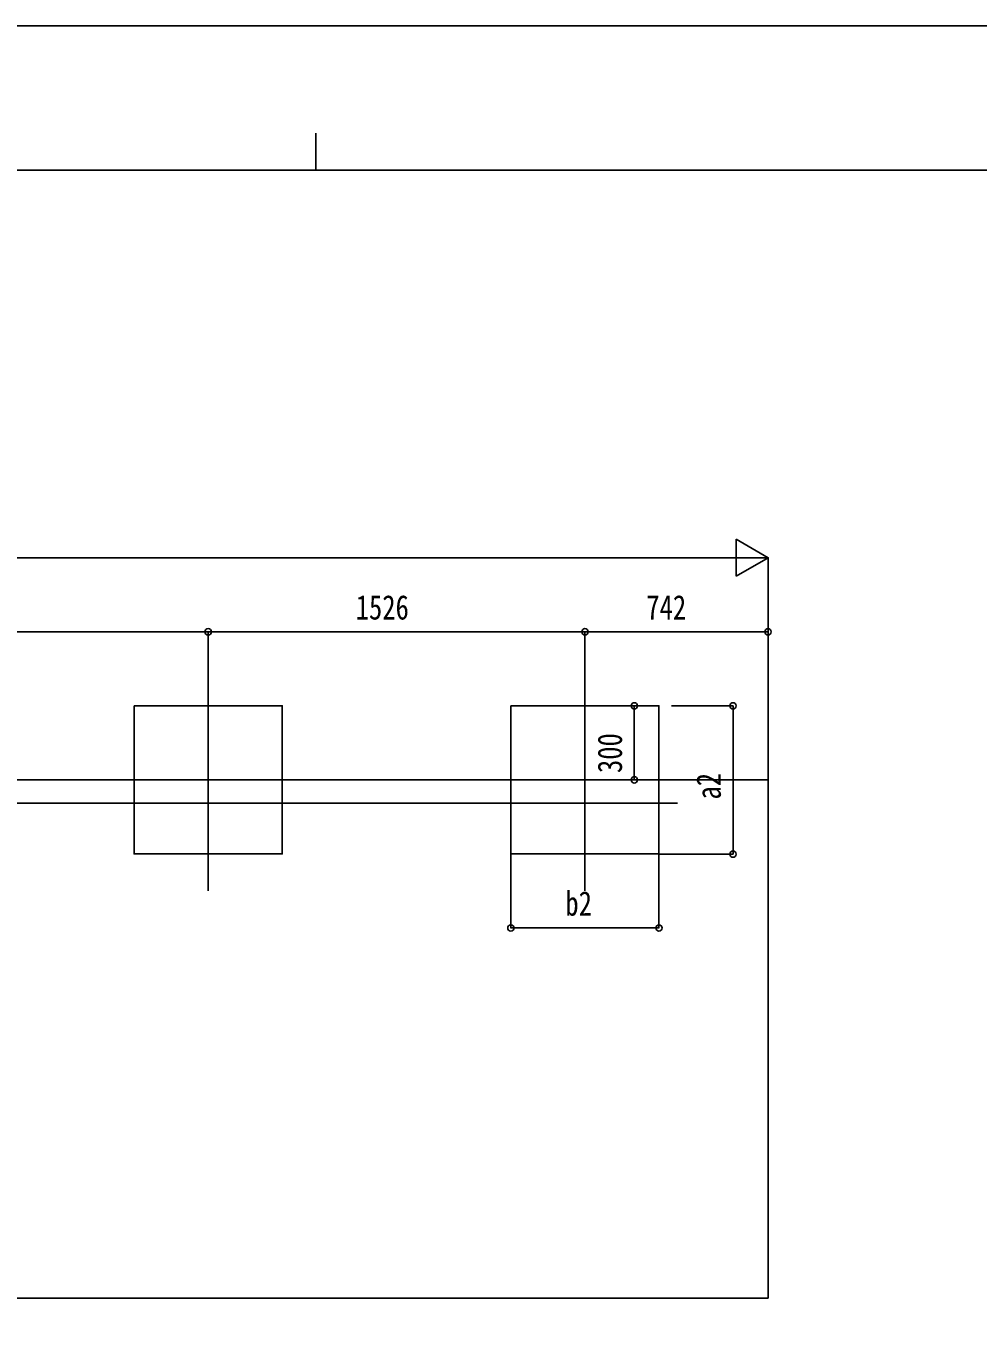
# Model space of a CAD drawing. Units: millimetres, scale not verified. Extents: x -12615 to 12615, y -8910 to 8910.
# Drawn here: x -1190 to 2668, y 3666 to 8910 of the extents above; entities that cross this region are included whole.
import ezdxf
from ezdxf.enums import TextEntityAlignment as Align

# ---------------------------------------------------------------- set-up
doc = ezdxf.new("R2010")
doc.units = ezdxf.units.MM
doc.header["$LTSCALE"] = 50
for name, color, linetype in [('0-3_YKK_12', 2, 'Continuous'), ('0-5_YKK_A1', 4, 'Continuous'), ('0-6_YKK_D', 6, 'Continuous'), ('0-7_YKK_ZWAK', 7, 'Continuous')]:
    doc.layers.add(name, color=color, linetype=linetype)
doc.styles.add('ＭＳ ゴシック', font='')
doc.styles.get('ＭＳ ゴシック').set_extended_font_data('MS Gothic')

msp = doc.modelspace()

# ---------------------------------------------------------------- linework, layer by layer
at = {"layer": '0-3_YKK_12'}
for p, q in [((-451.24, 6236.11), (-451.24, 5404.85)), ((1074.76, 6236.11), (1074.76, 5404.85)), ((-5503.04, 5760.85), (1449.96, 5760.85))]:
    msp.add_line(p, q, dxfattribs=at)
at = {"layer": '0-5_YKK_A1'}
for p, q in [((-6196.24, 5854.85), (1816.76, 5854.85)), ((1816.76, 5854.85), (1816.76, 3754.85)), ((1816.76, 3754.85), (-6196.24, 3754.85))]:
    msp.add_line(p, q, dxfattribs=at)
for points in [[(-751.24, 6154.85), (-151.24, 6154.85), (-151.24, 5554.85), (-751.24, 5554.85)], [(774.76, 6154.85), (1374.76, 6154.85), (1374.76, 5554.85), (774.76, 5554.85)]]:
    msp.add_lwpolyline(points, close=True, dxfattribs=at)
at = {"layer": '0-6_YKK_D'}
for p, q in [((1816.76, 6754.85), (1686.86, 6829.85)), ((1686.86, 6829.85), (1686.86, 6679.85)), ((-6046.24, 6754.85), (1666.76, 6754.85)), ((1816.76, 6754.85), (1556.95, 6754.85)), ((1816.76, 6754.85), (1686.86, 6679.85)), ((1816.76, 5855.85), (1816.76, 6755.85)), ((-2254.24, 6454.85), (-451.24, 6454.85)), ((-451.24, 6237.11), (-451.24, 6455.85)), ((-451.24, 6237.11), (-451.24, 6455.85)), ((1074.76, 6454.85), (-451.24, 6454.85)), ((1074.76, 6237.11), (1074.76, 6455.85)), ((1074.76, 6237.11), (1074.76, 6455.85)), ((1074.76, 6454.85), (1816.76, 6454.85)), ((1816.76, 5855.85), (1816.76, 6455.85)), ((1274.76, 6154.85), (1274.76, 5854.85)), ((1425.76, 6154.85), (1675.76, 6154.85)), ((1674.76, 6154.85), (1674.76, 5553.85)), ((774.76, 5553.85), (774.76, 5253.85)), ((1374.76, 5553.85), (1374.76, 5253.85)), ((1375.76, 5553.85), (1675.76, 5553.85)), ((774.76, 5254.85), (1374.76, 5254.85))]:
    msp.add_line(p, q, dxfattribs=at)
for centre in [(-451.24, 6454.85), (-451.24, 6454.85), (1074.76, 6454.85), (1074.76, 6454.85), (1816.76, 6454.85), (1274.76, 6154.85), (1674.76, 6154.85), (1274.76, 5854.85), (1674.76, 5553.85), (774.76, 5254.85), (1374.76, 5254.85)]:
    msp.add_circle(centre, 12.75, dxfattribs=at)
at = {"layer": '0-7_YKK_ZWAK'}
for p, q in [((-14.94, 8475), (-14.94, 8325)), ((11685.06, 8325), (-11714.94, 8325))]:
    msp.add_line(p, q, dxfattribs=at)
msp.add_lwpolyline([(-12615, -8910), (12615, -8910), (12615, 8910), (-12615, 8910)], close=True, dxfattribs=at)

# ---------------------------------------------------------------- texts
at = {"layer": '0-6_YKK_D', "style": 'ＭＳ ゴシック', "width": 0.8}
for s, p in [('1526', (146.16, 6474.85)), ('742', (1323.36, 6474.85)), ('b2', (995.56, 5274.85))]:
    msp.add_text(s, height=98.97, dxfattribs=at).set_placement(p, align=Align.BOTTOM_LEFT)
for s, p in [('300', (1254.76, 5882.45)), ('a2', (1654.76, 5775.15))]:
    msp.add_text(s, height=98.97, rotation=90, dxfattribs=at).set_placement(p, align=Align.BOTTOM_LEFT)

doc.saveas('drawing.dxf')
